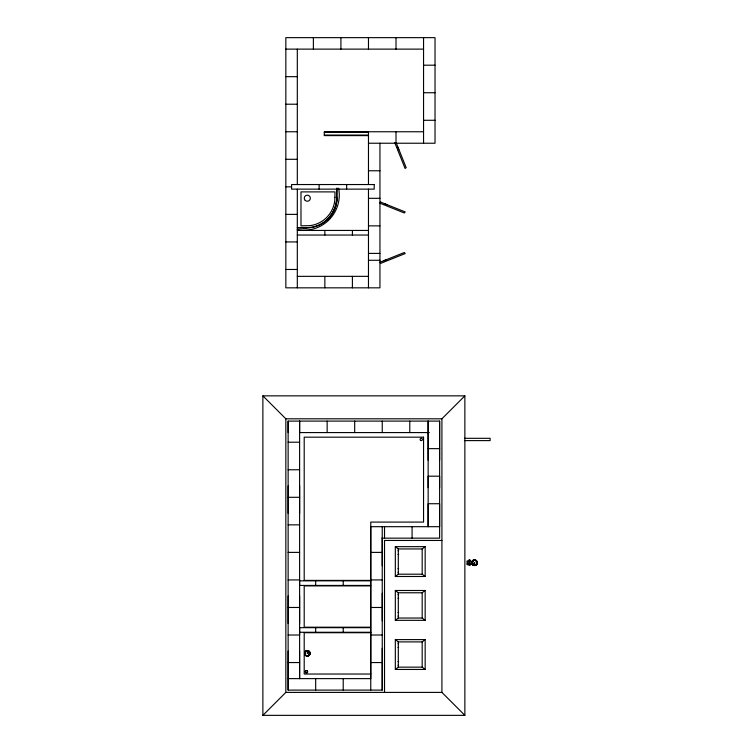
<?xml version="1.0" encoding="UTF-8"?>
<svg xmlns="http://www.w3.org/2000/svg" width="753" height="753" viewBox="0 0 753 753"><rect width="100%" height="100%" fill="white"/><g stroke="black" fill="none" stroke-linecap="round" stroke-linejoin="round"><path stroke-width="1.13" d="M382.242 526.686L382.242 690.106L288.135 690.106L288.135 421.106L439.62 421.106L439.62 487.662M370.758 690.106L370.758 526.686L439.62 526.686L439.62 503.729L428.146 503.729L428.146 526.686L428.146 476.188L439.62 476.188L439.62 538.16L382.242 538.16M428.146 487.662L428.146 421.106L428.146 460.121M469.364 562.933L469.401 561.089M467.227 562.067L467.255 564.505M467.236 562.105L467.236 561.456M468.968 561.305L468.959 563.451M469.656 561.305L469.646 563.451M469.891 561.38L469.881 563.413M467.246 561.531L467.284 560.665M468.978 561.456L468.987 560.721M469.665 561.456L469.674 560.721M469.9 561.456L469.91 560.825M469.401 561.183L469.514 560.373M468.997 560.825L469.015 560.279M468.997 560.929L469.072 559.903L469.166 560.721M469.684 560.929L469.759 560.194M469.919 560.938L469.938 560.401M308.721 655.242L309.718 653.105L308.721 651.383M473.195 560.759L472.169 562.915L473.213 564.675M469.015 560.401L469.128 560.533M469.138 565.032L468.997 564.609M469.712 560.533L469.731 559.997M469.731 560.138L469.816 560.533M469.966 560.279L470.051 560.533M469.787 565.155L469.712 564.901M305.398 671.281L306.01 670.669A1.148 1.148 0 0 1 307.629 671.911A1.148 1.148 0 0 1 305.784 672.636A1.148 1.148 0 0 1 306.076 670.669M305.106 652.098L306.01 651.166A2.523 2.523 0 0 1 309.869 653.303A2.523 2.523 0 0 1 306.076 655.486A2.523 2.523 0 0 1 306.076 651.119M309.389 654.658L308.485 655.59A2.4 2.4 0 0 1 306.01 655.59L305.106 654.658A2.598 2.598 0 0 1 305.134 652.117M395.325 576.487L398.309 574.191L422.179 574.191L422.179 548.946L425.163 546.65L425.163 576.487L395.325 576.487L395.325 546.65L425.163 546.65M395.325 620.331L398.309 618.034L422.179 618.034L422.179 592.78L425.163 590.493L425.163 620.331L395.325 620.331L395.325 590.493L425.163 590.493M395.325 669.445L398.309 667.149L422.179 667.149L422.179 641.904L425.163 639.608L425.163 669.445L395.325 669.445L395.325 639.608L425.163 639.608M326.727 220.215L327.649 220.328L327.131 219.81M328.816 218.135L329.729 218.248L329.212 217.73M464.865 715.35L441.917 692.402L441.917 418.809L464.865 395.852L262.882 395.852L262.882 715.35L464.865 715.35L464.865 395.852M262.882 715.35L285.839 692.402L285.839 418.809L262.882 395.852M379.493 262.449L383.484 260.849M386.054 259.823L383.861 260.698L386.11 259.898M386.543 259.625L404.323 252.509L405.199 253.554L387.419 260.67M380.369 263.494L384.359 261.893M384.67 261.668L386.92 260.867M474.955 562.849L472.169 563.573M307.337 650.931L307.337 653.303L309.718 652.446M285.839 49.124L423.553 49.124M423.553 65.191L435.027 65.191M285.839 76.665L297.313 76.665M423.553 92.732L435.027 92.732M285.839 104.215L297.313 104.215M423.553 120.282L435.027 120.282M285.839 131.756L297.313 131.756M423.553 131.756L324.308 131.756L324.308 135.606L368.471 135.606M324.308 132.302L367.916 132.302L367.916 131.756M324.308 135.06L367.916 135.06L367.916 135.606M368.471 143.23L435.027 143.23L435.027 37.65L285.839 37.65L285.839 287.834L379.945 287.834L379.945 143.23M285.839 159.297L297.313 159.297M368.471 170.771L379.945 170.771M285.839 186.838L291.58 186.838M306.396 227.707A30.374 30.374 0 0 0 336.76 197.437L337.033 197.437A30.327 30.327 0 0 1 328.063 219.001L327.866 218.812A30.581 30.581 0 0 0 336.77 197.333L337.043 188.212M368.471 198.312L379.945 198.312M285.839 214.379L297.313 214.379M368.471 225.862L379.945 225.862M297.341 227.641L306.471 227.914L297.341 227.914M304.146 228.187L306.349 228.187M297.313 229.533C321.87 234.287 343.377 212.779 338.624 188.212M297.313 230.446L368.471 230.446M297.313 235.04L368.471 235.04M285.839 241.929L297.313 241.929M368.471 253.403L379.945 253.403M368.471 260.284L379.945 260.284M285.839 269.47L297.313 269.47M297.313 276.351L368.471 276.351M285.839 418.809L441.917 418.809M429.295 432.58L299.609 432.58L299.609 421.106L299.609 678.622L299.609 651.081M464.422 438.312L490.118 438.312L490.118 440.609L464.422 440.609M288.135 442.218L299.609 442.218M428.146 448.647L439.62 448.647M288.135 469.759L299.609 469.759M288.135 497.3L299.609 497.3M288.135 524.85L299.609 524.85M441.917 540.456L384.529 540.456L384.529 692.402M395.325 546.65L398.309 548.946L422.179 548.946M398.036 550.782L398.619 550.782M288.135 552.391L299.609 552.391M370.758 552.391L382.242 552.391M398.036 554.453L398.619 554.453M398.017 568.6L398.591 568.6M398.017 572.28L398.591 572.28M288.135 579.932L299.609 579.932M370.758 579.932L382.242 579.932M395.325 590.493L398.309 592.78L422.179 592.78M398.036 594.625L398.619 594.625M398.036 598.296L398.619 598.296M288.135 607.473L299.609 607.473M370.758 607.473L382.242 607.473M398.017 612.443L398.591 612.443M398.017 616.114L398.591 616.114M299.609 632.266L370.758 632.266M370.758 632.718L304.203 632.718L304.203 674.039L370.758 674.039M288.135 635.014L299.609 635.014L299.609 627.673L370.758 627.673L370.758 678.622L288.135 678.622M370.758 635.014L382.242 635.014M395.325 639.608L398.309 641.904L422.179 641.904M398.036 643.74L398.619 643.74M398.036 647.411L398.619 647.411M398.017 661.558L398.591 661.558M288.135 662.555L299.609 662.555M370.758 662.555L382.242 662.555M398.017 665.228L398.591 665.228M285.839 692.402L441.917 692.402M307.337 653.303L307.826 653.435M380.369 202.002L384.359 203.592M384.736 203.743L386.92 204.618M387.419 204.816L405.199 211.932L404.323 212.977L386.543 205.861M384.67 203.818L386.863 204.694M379.493 203.037L383.484 204.637M383.861 204.788L386.11 205.588M306.857 670.688L307.45 671.318A1.186 1.186 0 0 1 307.44 672.194L306.829 672.805A1.073 1.073 0 0 1 305.982 672.796L305.389 672.165M422.179 574.191L425.163 576.487M422.179 618.034L425.163 620.331M422.179 667.149L425.163 669.445M308.485 651.166L309.389 652.098M308.975 651.59L309.361 652.117A2.598 2.598 0 0 1 309.361 654.639M396.21 142.788L397.81 146.769M398.836 149.339L397.961 147.155L398.761 149.395M399.034 149.838L406.149 167.618L405.105 168.484L397.989 150.704M394.77 142.656L396.765 147.644M396.991 147.964L397.791 150.205M469.759 560.044L469.853 560.721M469.759 565.39L469.684 564.505M469.072 565.239L468.997 564.505M469.919 564.505L469.938 565.032M467.255 564.402L467.274 564.901M469.392 564.082L469.411 564.646M469.9 563.978L469.91 564.609M469.665 563.978L469.674 564.712M468.978 563.978L468.987 564.712M469.392 564.157L469.373 562.915M469.891 563.366L469.891 564.053M469.656 563.366L469.656 564.129M468.968 563.366L468.968 564.129M467.236 563.329L467.246 563.903M474.541 562.717L474.541 565.089M439.62 421.106L439.62 460.121M423.553 37.65L423.553 143.23M412.079 526.686L412.079 538.16M409.783 421.106L409.783 432.58M398.309 548.946L398.309 574.191M398.309 592.78L398.309 618.034M398.309 641.904L398.309 667.149M396.012 37.65L396.012 49.124M396.012 131.756L396.012 143.23M384.529 526.686L384.529 538.16M382.242 421.106L382.242 432.58M382.242 537.633L382.242 565.701M382.242 593.242L382.242 620.783M382.242 648.333L382.242 690.106M368.471 37.65L368.471 49.124M368.471 131.756L368.471 184.541M368.471 189.135L368.471 287.834M354.691 421.106L354.691 432.58M352.404 230.446L352.404 235.04M352.404 276.351L352.404 287.834M346.662 184.541L346.662 189.135M343.217 580.845L343.217 585.439M343.217 627.673L343.217 632.266M343.217 678.622L343.217 690.106M340.921 37.65L340.921 49.124M336.77 188.212L336.77 197.333M327.15 421.106L327.15 432.58M324.854 230.446L324.854 235.04M324.854 276.351L324.854 287.834M319.121 184.541L319.121 189.135M315.676 580.845L315.676 585.439M315.676 627.673L315.676 632.266M315.676 678.622L315.676 690.106M313.38 37.65L313.38 49.124M299.609 485.826L299.609 513.367M299.609 596L299.609 623.54M297.313 49.124L297.313 184.541M297.313 189.135L297.313 287.834M288.135 421.106L288.135 432.58M288.135 485.826L288.135 513.367M288.135 596L288.135 623.54M288.135 651.081L288.135 690.106M306.471 227.914A30.318 30.318 0 0 0 328.063 219.001A30.666 30.666 0 0 0 337.043 197.342M306.029 651.194A2.372 2.372 0 0 1 308.466 651.194M334.953 197.277L334.709 201.107A28.454 28.454 0 0 1 310.208 225.608L300.984 225.862L300.984 191.893L334.953 191.893L334.953 197.277M374.203 184.541L291.58 184.541L291.58 189.135L374.203 189.135L374.203 184.541M423.553 437.173L304.203 437.173L304.203 580.394L370.758 580.394L370.758 522.093L423.553 522.093L423.553 437.173M370.758 580.845L299.609 580.845L299.609 585.439L370.758 585.439L370.758 580.845M370.758 585.9L304.203 585.9L304.203 627.211L370.758 627.211L370.758 585.9M305.219 200.411A3.031 3.031 0 0 0 310.255 198.914A3.031 3.031 0 0 0 306.452 195.309A3.031 3.031 0 0 0 305.219 200.411M473.289 564.778A2.372 2.372 0 0 0 476.847 562.717A2.372 2.372 0 0 0 473.289 560.665A2.372 2.372 0 0 0 473.289 564.778M473.279 564.901A2.523 2.523 0 0 0 477.063 562.717A2.673 2.673 0 0 0 473.119 560.401A2.673 2.673 0 0 0 473.119 565.032A2.673 2.673 0 0 0 477.129 562.717A2.523 2.523 0 0 0 473.279 560.533A2.523 2.523 0 0 0 473.279 564.901M473.053 565.155A2.814 2.814 0 0 0 477.28 562.717A2.824 2.824 0 0 0 473.119 560.279A2.814 2.814 0 0 0 473.053 565.155A2.824 2.824 0 0 0 477.355 562.717A2.814 2.814 0 0 0 473.053 560.279A2.824 2.824 0 0 0 473.119 565.155M472.809 564.75A2.664 2.664 0 0 0 477.148 563.188A2.664 2.664 0 0 0 473.628 560.213A2.664 2.664 0 0 0 472.809 564.75M306.01 655.618A2.673 2.673 0 0 0 310.01 653.303A2.673 2.673 0 0 0 306.01 650.987A2.673 2.673 0 0 0 306.01 655.618M305.934 655.741A2.814 2.814 0 0 0 310.161 653.303A2.814 2.814 0 0 0 305.934 650.865A2.814 2.814 0 0 0 305.934 655.741M420.682 440.458A1.148 1.148 0 0 0 422.405 439.46A1.148 1.148 0 0 0 420.682 438.472A1.148 1.148 0 0 0 420.682 440.458"/></g></svg>
